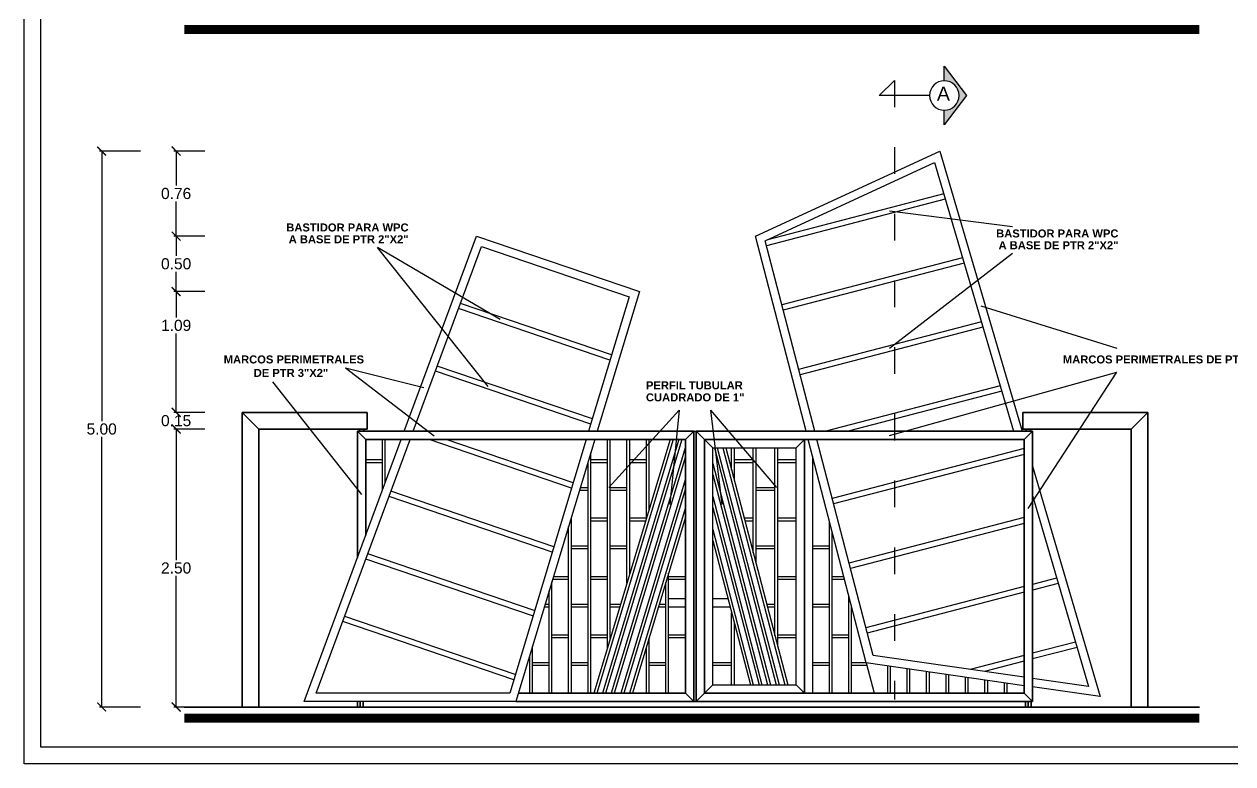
# Model space of a CAD drawing. Header units: millimetres. Extents: x 525387 to 527545, y 2235066 to 2235448.
# Drawn here: x 525706.13 to 525717.01, y 2235152 to 2235158.65 of the extents above; entities that cross this region are included whole.
import ezdxf
from ezdxf.enums import TextEntityAlignment as Align

# ---------------------------------------------------------------- set-up
doc = ezdxf.new("R2010")
doc.units = ezdxf.units.MM
doc.linetypes.add('ACAD_ISO03W100', pattern=[30, 12, -18])
for name, color, linetype in [('auxiliar', 6, 'Continuous'), ('cortes', 2, 'Continuous'), ('COTAS', 2, 'Continuous'), ('pie de plano', 7, 'Continuous'), ('ventanas', 3, 'Continuous')]:
    doc.layers.add(name, color=color, linetype=linetype)
doc.layers.add('muro', color=5, linetype='Continuous', lineweight=35)
doc.styles.add('A_TEX', font='arial.ttf')
doc.styles.add('ARIAL', font='ariali.ttf')
doc.styles.get("Standard").update_dxf_attribs({"font": 'arial.ttf'})
doc.dimstyles.new('ISO-25', dxfattribs={"dimtxt": 0.04, "dimasz": 0.02, "dimexe": 0.02, "dimexo": 0.02, "dimgap": 0.02, "dimtad": 0, "dimtih": 1, "dimtoh": 1, "dimzin": 1, "dimdsep": 46, "dimtxsty": 'Standard', "dimcen": 0.02, "dimazin": 0, "dimtfac": 1, "dimtmove": 0, "dimatfit": 3, "dimfxl": 1, "dimarcsym": 0})

# ---------------------------------------------------------------- blocks, each defined once
blk = doc.blocks.new('_ArchTick')
at = {"color": 0, "linetype": 'ByBlock', "lineweight": 0, "const_width": 0.15}
blk.add_lwpolyline([(-0.5, -0.5), (0.5, 0.5)], dxfattribs=at)
blk = doc.blocks.new('*D273')
at = {"layer": 'COTAS', "color": 0, "linetype": 'Continuous', "lineweight": -2, "transparency": 16777216}
for p, q in [((525707.757, 2235155.013), (525707.479, 2235155.013)), ((525707.499, 2235155.013), (525707.499, 2235153.834)), ((525707.499, 2235152.513), (525707.499, 2235153.692)), ((525707.757, 2235152.513), (525707.479, 2235152.513))]:
    blk.add_line(p, q, dxfattribs=at)
at = {"layer": 'Defpoints', "color": 0, "linetype": 'Continuous', "transparency": 16777216}
for p in [(525707.499, 2235155.013), (525707.777, 2235155.013), (525707.777, 2235152.513)]:
    blk.add_point(p, dxfattribs=at)
at = {"layer": 'COTAS', "color": 0, "linetype": 'Continuous', "lineweight": -2, "transparency": 16777216, "xscale": 0.08, "yscale": 0.08, "zscale": 0.08}
for p, rotation in [((525707.499, 2235155.013), 90), ((525707.499, 2235152.513), 270)]:
    blk.add_blockref('_ArchTick', p, dxfattribs=dict(at, rotation=rotation))
at = {"layer": 'COTAS', "color": 0, "linetype": 'Continuous', "lineweight": -3, "transparency": 16777216, "insert": (525707.499, 2235153.763), "char_height": 0.1, "attachment_point": 5}
blk.add_mtext('2.50', dxfattribs=at)
blk = doc.blocks.new('*D274')
at = {"layer": 'COTAS', "color": 0, "linetype": 'Continuous', "lineweight": -2, "transparency": 16777216}
for p, q in [((525707.737, 2235156.249), (525707.479, 2235156.249)), ((525707.499, 2235156.249), (525707.499, 2235156.016)), ((525707.499, 2235155.163), (525707.499, 2235155.873)), ((525707.737, 2235155.163), (525707.479, 2235155.163))]:
    blk.add_line(p, q, dxfattribs=at)
at = {"layer": 'Defpoints', "color": 0, "linetype": 'Continuous', "transparency": 16777216}
for p in [(525707.499, 2235156.249), (525707.757, 2235156.249), (525707.757, 2235155.163)]:
    blk.add_point(p, dxfattribs=at)
at = {"layer": 'COTAS', "color": 0, "linetype": 'Continuous', "lineweight": -2, "transparency": 16777216, "xscale": 0.08, "yscale": 0.08, "zscale": 0.08}
for p, rotation in [((525707.499, 2235156.249), 90), ((525707.499, 2235155.163), 270)]:
    blk.add_blockref('_ArchTick', p, dxfattribs=dict(at, rotation=rotation))
at = {"layer": 'COTAS', "color": 0, "linetype": 'Continuous', "lineweight": -3, "transparency": 16777216, "insert": (525707.499, 2235155.945), "char_height": 0.1, "attachment_point": 5}
blk.add_mtext('1.09', dxfattribs=at)
blk = doc.blocks.new('*D275')
at = {"layer": 'COTAS', "color": 0, "linetype": 'Continuous', "lineweight": -2, "transparency": 16777216}
for p, q in [((525707.757, 2235156.748), (525707.479, 2235156.748)), ((525707.499, 2235156.748), (525707.499, 2235156.57)), ((525707.499, 2235156.249), (525707.499, 2235156.428)), ((525707.757, 2235156.249), (525707.479, 2235156.249))]:
    blk.add_line(p, q, dxfattribs=at)
at = {"layer": 'Defpoints', "color": 0, "linetype": 'Continuous', "transparency": 16777216}
for p in [(525707.499, 2235156.748), (525707.777, 2235156.748), (525707.777, 2235156.249)]:
    blk.add_point(p, dxfattribs=at)
at = {"layer": 'COTAS', "color": 0, "linetype": 'Continuous', "lineweight": -2, "transparency": 16777216, "xscale": 0.08, "yscale": 0.08, "zscale": 0.08}
for p, rotation in [((525707.499, 2235156.748), 90), ((525707.499, 2235156.249), 270)]:
    blk.add_blockref('_ArchTick', p, dxfattribs=dict(at, rotation=rotation))
at = {"layer": 'COTAS', "color": 0, "linetype": 'Continuous', "lineweight": -3, "transparency": 16777216, "insert": (525707.499, 2235156.499), "char_height": 0.1, "attachment_point": 5}
blk.add_mtext('0.50', dxfattribs=at)
blk = doc.blocks.new('*D276')
at = {"layer": 'COTAS', "color": 0, "linetype": 'Continuous', "lineweight": -2, "transparency": 16777216}
for p, q in [((525707.757, 2235157.513), (525707.479, 2235157.513)), ((525707.499, 2235157.513), (525707.499, 2235157.202)), ((525707.499, 2235156.748), (525707.499, 2235157.06)), ((525707.758, 2235156.748), (525707.479, 2235156.748))]:
    blk.add_line(p, q, dxfattribs=at)
at = {"layer": 'Defpoints', "color": 0, "linetype": 'Continuous', "transparency": 16777216}
for p in [(525707.499, 2235157.513), (525707.777, 2235157.513), (525707.778, 2235156.748)]:
    blk.add_point(p, dxfattribs=at)
at = {"layer": 'COTAS', "color": 0, "linetype": 'Continuous', "lineweight": -2, "transparency": 16777216, "xscale": 0.08, "yscale": 0.08, "zscale": 0.08}
for p, rotation in [((525707.499, 2235157.513), 90), ((525707.499, 2235156.748), 270)]:
    blk.add_blockref('_ArchTick', p, dxfattribs=dict(at, rotation=rotation))
at = {"layer": 'COTAS', "color": 0, "linetype": 'Continuous', "lineweight": -3, "transparency": 16777216, "insert": (525707.499, 2235157.131), "char_height": 0.1, "attachment_point": 5}
blk.add_mtext('0.76', dxfattribs=at)
blk = doc.blocks.new('*D277')
at = {"layer": 'COTAS', "color": 0, "linetype": 'Continuous', "lineweight": -2, "transparency": 16777216}
for p, q in [((525707.179, 2235157.513), (525706.809, 2235157.513)), ((525706.829, 2235157.513), (525706.829, 2235155.084)), ((525706.829, 2235152.513), (525706.829, 2235154.942)), ((525707.179, 2235152.513), (525706.809, 2235152.513))]:
    blk.add_line(p, q, dxfattribs=at)
at = {"layer": 'Defpoints', "color": 0, "linetype": 'Continuous', "transparency": 16777216}
for p in [(525706.829, 2235157.513), (525707.199, 2235157.513), (525707.199, 2235152.513)]:
    blk.add_point(p, dxfattribs=at)
at = {"layer": 'COTAS', "color": 0, "linetype": 'Continuous', "lineweight": -2, "transparency": 16777216, "xscale": 0.08, "yscale": 0.08, "zscale": 0.08}
for p, rotation in [((525706.829, 2235157.513), 90), ((525706.829, 2235152.513), 270)]:
    blk.add_blockref('_ArchTick', p, dxfattribs=dict(at, rotation=rotation))
at = {"layer": 'COTAS', "color": 0, "linetype": 'Continuous', "lineweight": -3, "transparency": 16777216, "insert": (525706.829, 2235155.013), "char_height": 0.1, "attachment_point": 5}
blk.add_mtext('5.00', dxfattribs=at)
blk = doc.blocks.new('*D278')
at = {"layer": 'COTAS', "color": 0, "linetype": 'Continuous', "lineweight": -2, "transparency": 16777216}
for p, q in [((525707.757, 2235155.163), (525707.479, 2235155.163)), ((525707.499, 2235155.163), (525707.499, 2235155.159)), ((525707.757, 2235155.013), (525707.479, 2235155.013)), ((525707.499, 2235155.013), (525707.499, 2235155.017))]:
    blk.add_line(p, q, dxfattribs=at)
at = {"layer": 'Defpoints', "color": 0, "linetype": 'Continuous', "transparency": 16777216}
for p in [(525707.499, 2235155.163), (525707.777, 2235155.163), (525707.777, 2235155.013)]:
    blk.add_point(p, dxfattribs=at)
at = {"layer": 'COTAS', "color": 0, "linetype": 'Continuous', "lineweight": -2, "transparency": 16777216, "xscale": 0.08, "yscale": 0.08, "zscale": 0.08}
for p, rotation in [((525707.499, 2235155.163), 90), ((525707.499, 2235155.013), 270)]:
    blk.add_blockref('_ArchTick', p, dxfattribs=dict(at, rotation=rotation))
at = {"layer": 'COTAS', "color": 0, "linetype": 'Continuous', "lineweight": -3, "transparency": 16777216, "insert": (525707.499, 2235155.088), "char_height": 0.1, "attachment_point": 5}
blk.add_mtext('0.15', dxfattribs=at)
blk = doc.blocks.new('corte')
h = blk.add_hatch(color=256)
h.dxf.hatch_style = 1
edge = h.paths.add_edge_path()
edge.add_line((0, -0.265), (0, -0.53))
edge.add_line((0, -0.53), (0.398, 0))
edge.add_line((0.398, 0), (0, 0.53))
edge.add_line((0, 0.53), (0, 0.265))
edge.add_arc((0, 0), 0.265, -90, 90, ccw=False)
blk.add_lwpolyline([(0, -0.265), (0, -0.53), (0.398, 0), (0, 0.53), (0, 0.265, -1)], format="xyb", close=True)
blk.add_circle((0, 0), 0.265)
at = {"style": 'A_TEX'}
blk.add_attdef('A', (-0.113, -0.108), '', height=0.25, dxfattribs=at)

msp = doc.modelspace()

# ---------------------------------------------------------------- linework, layer by layer
at = {"layer": 'auxiliar', "color": 1, "linetype": 'Continuous', "lineweight": -3}
for points in [[(525706.131, 2235167.002), (525728.631, 2235167.002), (525728.631, 2235152.002), (525706.131, 2235152.002)], [(525706.281, 2235166.852), (525728.481, 2235166.852), (525728.481, 2235152.152), (525706.281, 2235152.152)]]:
    msp.add_lwpolyline(points, close=True, dxfattribs=at)
at = {"layer": 'cortes', "lineweight": -3}
for p, q in [((525713.827, 2235158.013), (525713.964, 2235158.149)), ((525714.28, 2235158.013), (525713.827, 2235158.013))]:
    msp.add_line(p, q, dxfattribs=at)
at = {"layer": 'cortes', "linetype": 'ACAD_ISO03W100', "lineweight": -3, "ltscale": 0.02}
msp.add_line((525713.964, 2235158.149), (525713.964, 2235152.582), dxfattribs=at)
at = {"layer": 'muro', "color": 3}
for p, q in [((525708.093, 2235155.163), (525708.093, 2235152.513)), ((525709.218, 2235155.163), (525708.093, 2235155.163)), ((525708.093, 2235155.163), (525708.243, 2235155.013)), ((525709.218, 2235155.013), (525709.218, 2235155.163)), ((525715.118, 2235155.163), (525716.243, 2235155.163)), ((525715.118, 2235155.013), (525715.118, 2235155.163)), ((525716.243, 2235155.163), (525716.093, 2235155.013)), ((525716.243, 2235155.163), (525716.243, 2235152.513)), ((525708.243, 2235155.013), (525708.243, 2235152.513)), ((525709.218, 2235155.013), (525708.243, 2235155.013)), ((525709.131, 2235154.993), (525712.158, 2235154.993)), ((525709.131, 2235153.855), (525709.131, 2235154.993)), ((525712.158, 2235152.563), (525712.158, 2235154.993)), ((525712.178, 2235154.993), (525715.206, 2235154.993)), ((525712.178, 2235152.563), (525712.178, 2235154.993)), ((525715.118, 2235155.013), (525716.093, 2235155.013)), ((525715.206, 2235154.993), (525715.206, 2235152.563)), ((525716.093, 2235155.013), (525716.093, 2235152.513)), ((525709.206, 2235154.918), (525712.083, 2235154.918)), ((525709.206, 2235154.057), (525709.206, 2235154.918)), ((525712.083, 2235152.638), (525712.083, 2235154.918)), ((525712.253, 2235154.918), (525715.131, 2235154.918)), ((525712.253, 2235152.638), (525712.253, 2235154.918)), ((525713.153, 2235152.638), (525713.153, 2235154.918)), ((525715.131, 2235154.918), (525715.131, 2235152.638)), ((525710.579, 2235152.638), (525712.083, 2235152.638)), ((525712.253, 2235152.638), (525715.131, 2235152.638)), ((525710.557, 2235152.563), (525712.158, 2235152.563)), ((525712.178, 2235152.563), (525715.206, 2235152.563))]:
    msp.add_line(p, q, dxfattribs=at)
at = {"layer": 'muro', "color": 2}
for p, q in [((525709.206, 2235154.918), (525709.131, 2235154.993)), ((525709.148, 2235154.993), (525709.148, 2235155.013)), ((525709.188, 2235154.993), (525709.188, 2235155.013)), ((525715.131, 2235154.918), (525715.206, 2235154.993)), ((525715.148, 2235154.993), (525715.148, 2235155.013)), ((525715.188, 2235154.993), (525715.188, 2235155.013)), ((525715.131, 2235152.638), (525715.206, 2235152.563)), ((525709.131, 2235152.513), (525709.131, 2235152.563)), ((525709.181, 2235152.513), (525709.181, 2235152.563)), ((525715.143, 2235152.513), (525715.143, 2235152.563)), ((525715.193, 2235152.513), (525715.193, 2235152.563))]:
    msp.add_line(p, q, dxfattribs=at)
at = {"layer": 'muro'}
for p, q in [((525707.572, 2235152.513), (525716.708, 2235152.513)), ((525712.158, 2235152.563), (525712.178, 2235152.563))]:
    msp.add_line(p, q, dxfattribs=at)
at = {"layer": 'muro', "color": 6}
for p, q in [((525709.156, 2235152.563), (525709.156, 2235152.513)), ((525709.156, 2235152.563), (525709.156, 2235152.513)), ((525715.168, 2235152.563), (525715.168, 2235152.513))]:
    msp.add_line(p, q, dxfattribs=at)
at = {"layer": 'muro', "const_width": 0.08}
for points in [[(525707.572, 2235158.606), (525716.708, 2235158.606)], [(525707.572, 2235152.413), (525716.708, 2235152.413)]]:
    msp.add_lwpolyline(points, dxfattribs=at)
at = {"layer": 'pie de plano', "lineweight": -3}
for p, q in [((525713.92, 2235156.975), (525715.026, 2235156.835)), ((525710.308, 2235155.395), (525709.31, 2235156.646)), ((525710.416, 2235155.998), (525709.31, 2235156.646)), ((525713.92, 2235155.741), (525715.026, 2235156.596)), ((525714.74, 2235156.12), (525715.966, 2235155.741)), ((525709.822, 2235154.95), (525709.023, 2235155.56)), ((525709.727, 2235155.383), (525709.023, 2235155.56)), ((525713.92, 2235154.956), (525715.966, 2235155.524)), ((525715.167, 2235154.299), (525715.966, 2235155.524)), ((525709.169, 2235154.424), (525708.37, 2235155.438)), ((525712.027, 2235155.183), (525711.392, 2235154.488)), ((525712.027, 2235155.183), (525711.943, 2235154.334)), ((525712.309, 2235155.183), (525712.902, 2235154.488)), ((525712.309, 2235155.183), (525712.409, 2235154.334))]:
    msp.add_line(p, q, dxfattribs=at)
at = {"layer": 'ventanas'}
for p, q in [((525712.712, 2235156.748), (525714.372, 2235157.513)), ((525714.372, 2235157.513), (525715.113, 2235154.993)), ((525712.8, 2235156.706), (525714.325, 2235157.409)), ((525714.325, 2235157.409), (525715.035, 2235154.993)), ((525709.552, 2235154.993), (525710.202, 2235156.748)), ((525710.202, 2235156.748), (525711.668, 2235156.249)), ((525713.169, 2235154.993), (525712.712, 2235156.748)), ((525713.246, 2235154.993), (525712.8, 2235156.706)), ((525709.632, 2235154.993), (525710.247, 2235156.654)), ((525710.247, 2235156.654), (525711.575, 2235156.201)), ((525711.575, 2235156.201), (525711.211, 2235154.993)), ((525711.668, 2235156.249), (525711.289, 2235154.993)), ((525708.652, 2235152.563), (525709.524, 2235154.918)), ((525708.76, 2235152.638), (525709.604, 2235154.918)), ((525711.188, 2235154.918), (525710.501, 2235152.638)), ((525711.267, 2235154.918), (525710.557, 2235152.563)), ((525713.71, 2235152.909), (525713.188, 2235154.918)), ((525713.771, 2235152.976), (525713.266, 2235154.918)), ((525715.206, 2235154.68), (525715.815, 2235152.607)), ((525715.206, 2235154.414), (525715.71, 2235152.698)), ((525715.131, 2235152.705), (525713.71, 2235152.909)), ((525715.131, 2235152.781), (525713.771, 2235152.976)), ((525715.71, 2235152.698), (525715.206, 2235152.77)), ((525715.815, 2235152.607), (525715.206, 2235152.695)), ((525710.501, 2235152.638), (525708.76, 2235152.638)), ((525710.557, 2235152.563), (525708.652, 2235152.563))]:
    msp.add_line(p, q, dxfattribs=at)
at = {"layer": 'ventanas', "color": 6}
for p, q in [((525714.421, 2235157.081), (525712.812, 2235156.662)), ((525714.407, 2235157.129), (525712.822, 2235156.716)), ((525714.577, 2235156.553), (525712.95, 2235156.13)), ((525714.591, 2235156.505), (525712.963, 2235156.081)), ((525711.403, 2235155.631), (525710.04, 2235156.096)), ((525711.418, 2235155.679), (525710.057, 2235156.142)), ((525714.746, 2235155.977), (525713.101, 2235155.549)), ((525714.76, 2235155.929), (525713.114, 2235155.501)), ((525711.23, 2235155.056), (525709.832, 2235155.533)), ((525711.245, 2235155.104), (525709.849, 2235155.58)), ((525714.915, 2235155.401), (525713.347, 2235154.993)), ((525714.929, 2235155.353), (525713.546, 2235154.993)), ((525712.158, 2235154.993), (525712.178, 2235154.993)), ((525709.356, 2235154.462), (525709.356, 2235154.918)), ((525709.381, 2235154.53), (525709.381, 2235154.918)), ((525711.057, 2235154.482), (525709.775, 2235154.918)), ((525711.071, 2235154.529), (525709.93, 2235154.918)), ((525711.946, 2235154.918), (525711.258, 2235152.638)), ((525711.972, 2235154.918), (525711.284, 2235152.638)), ((525712.024, 2235154.918), (525711.336, 2235152.638)), ((525712.05, 2235154.918), (525711.363, 2235152.638)), ((525711.381, 2235153.046), (525711.381, 2235154.918)), ((525711.406, 2235153.129), (525711.406, 2235154.918)), ((525711.556, 2235153.627), (525711.556, 2235154.918)), ((525711.581, 2235153.71), (525711.581, 2235154.918)), ((525711.731, 2235154.207), (525711.731, 2235154.918)), ((525711.756, 2235154.29), (525711.756, 2235154.918)), ((525711.231, 2235152.638), (525711.231, 2235154.8)), ((525712.083, 2235154.854), (525711.415, 2235152.638)), ((525712.083, 2235154.767), (525711.441, 2235152.638)), ((525712.343, 2235154.843), (525712.9, 2235152.713)), ((525712.369, 2235154.843), (525712.926, 2235152.713)), ((525712.42, 2235154.843), (525712.978, 2235152.713)), ((525712.446, 2235154.843), (525713.003, 2235152.713)), ((525712.498, 2235154.644), (525712.498, 2235154.843)), ((525712.523, 2235154.549), (525712.523, 2235154.843)), ((525712.693, 2235153.899), (525712.693, 2235154.843)), ((525712.718, 2235153.804), (525712.718, 2235154.843)), ((525712.888, 2235153.154), (525712.888, 2235154.843)), ((525712.913, 2235153.058), (525712.913, 2235154.843)), ((525715.131, 2235154.837), (525713.403, 2235154.388)), ((525715.131, 2235154.785), (525713.416, 2235154.339)), ((525709.206, 2235154.738), (525709.356, 2235154.738)), ((525709.206, 2235154.713), (525709.356, 2235154.713)), ((525711.206, 2235152.638), (525711.206, 2235154.717)), ((525711.231, 2235154.738), (525711.381, 2235154.738)), ((525711.231, 2235154.713), (525711.381, 2235154.713)), ((525711.581, 2235154.738), (525711.731, 2235154.738)), ((525711.581, 2235154.713), (525711.731, 2235154.713)), ((525712.328, 2235154.702), (525712.848, 2235152.713)), ((525712.523, 2235154.738), (525712.693, 2235154.738)), ((525712.523, 2235154.713), (525712.693, 2235154.713)), ((525712.913, 2235154.738), (525713.078, 2235154.738)), ((525712.913, 2235154.713), (525713.078, 2235154.713)), ((525712.083, 2235154.566), (525711.502, 2235152.638)), ((525712.328, 2235154.603), (525712.822, 2235152.713)), ((525710.898, 2235153.955), (525709.432, 2235154.454)), ((525711.13, 2235154.463), (525711.206, 2235154.463)), ((525711.137, 2235154.488), (525711.206, 2235154.488)), ((525711.406, 2235154.488), (525711.558, 2235154.488)), ((525711.406, 2235154.463), (525711.558, 2235154.463)), ((525712.083, 2235154.479), (525711.528, 2235152.638)), ((525712.718, 2235154.488), (525712.888, 2235154.488)), ((525712.718, 2235154.463), (525712.888, 2235154.463)), ((525710.883, 2235153.907), (525709.415, 2235154.407)), ((525712.328, 2235154.405), (525712.771, 2235152.713)), ((525711.056, 2235152.638), (525711.056, 2235154.22)), ((525711.231, 2235154.213), (525711.381, 2235154.213)), ((525712.083, 2235154.306), (525711.58, 2235152.638)), ((525711.581, 2235154.213), (525711.731, 2235154.213)), ((525712.083, 2235154.219), (525711.606, 2235152.638)), ((525712.328, 2235154.306), (525712.745, 2235152.713)), ((525712.611, 2235154.213), (525712.693, 2235154.213)), ((525712.913, 2235154.213), (525713.078, 2235154.213)), ((525715.131, 2235154.217), (525713.554, 2235153.807)), ((525711.031, 2235152.638), (525711.031, 2235154.137)), ((525711.231, 2235154.188), (525711.381, 2235154.188)), ((525711.581, 2235154.188), (525711.726, 2235154.188)), ((525712.328, 2235154.109), (525712.693, 2235152.713)), ((525712.617, 2235154.188), (525712.693, 2235154.188)), ((525712.913, 2235154.188), (525713.078, 2235154.188)), ((525713.378, 2235152.638), (525713.378, 2235154.188)), ((525715.131, 2235154.165), (525713.567, 2235153.759)), ((525712.328, 2235154.01), (525712.667, 2235152.713)), ((525713.403, 2235152.638), (525713.403, 2235154.091)), ((525710.729, 2235153.378), (525709.224, 2235153.891)), ((525711.056, 2235153.963), (525711.206, 2235153.963)), ((525711.056, 2235153.938), (525711.206, 2235153.938)), ((525711.406, 2235153.963), (525711.558, 2235153.963)), ((525711.406, 2235153.938), (525711.558, 2235153.938)), ((525712.718, 2235153.963), (525712.888, 2235153.963)), ((525712.718, 2235153.938), (525712.888, 2235153.938)), ((525713.228, 2235153.963), (525713.378, 2235153.963)), ((525713.228, 2235153.938), (525713.378, 2235153.938)), ((525710.715, 2235153.33), (525709.207, 2235153.844)), ((525710.888, 2235153.663), (525711.031, 2235153.663)), ((525710.896, 2235153.688), (525711.031, 2235153.688)), ((525711.229, 2235153.688), (525711.381, 2235153.688)), ((525711.229, 2235153.663), (525711.381, 2235153.663)), ((525711.931, 2235152.638), (525711.931, 2235153.716)), ((525711.931, 2235153.688), (525712.083, 2235153.688)), ((525711.931, 2235153.663), (525712.083, 2235153.663)), ((525712.913, 2235153.688), (525713.078, 2235153.688)), ((525712.913, 2235153.663), (525713.078, 2235153.663)), ((525713.403, 2235153.688), (525713.508, 2235153.688)), ((525713.403, 2235153.663), (525713.514, 2235153.663)), ((525715.423, 2235153.673), (525715.206, 2235153.616)), ((525710.856, 2235152.638), (525710.856, 2235153.557)), ((525710.881, 2235152.638), (525710.881, 2235153.64)), ((525711.906, 2235152.638), (525711.906, 2235153.633)), ((525715.131, 2235153.597), (525713.706, 2235153.226)), ((525715.437, 2235153.625), (525715.206, 2235153.565)), ((525713.553, 2235152.638), (525713.553, 2235153.515)), ((525715.131, 2235153.545), (525713.718, 2235153.178)), ((525710.813, 2235153.413), (525710.856, 2235153.413)), ((525710.82, 2235153.438), (525710.856, 2235153.438)), ((525711.056, 2235153.438), (525711.206, 2235153.438)), ((525711.056, 2235153.413), (525711.206, 2235153.413)), ((525711.406, 2235153.438), (525711.499, 2235153.438)), ((525711.406, 2235153.413), (525711.492, 2235153.413)), ((525711.84, 2235153.413), (525711.906, 2235153.413)), ((525711.847, 2235153.438), (525711.906, 2235153.438)), ((525712.498, 2235152.713), (525712.498, 2235153.36)), ((525712.814, 2235153.438), (525712.888, 2235153.438)), ((525712.82, 2235153.413), (525712.888, 2235153.413)), ((525713.228, 2235153.438), (525713.378, 2235153.438)), ((525713.228, 2235153.413), (525713.378, 2235153.413)), ((525713.578, 2235152.638), (525713.578, 2235153.419)), ((525710.537, 2235152.757), (525708.998, 2235153.281)), ((525710.551, 2235152.805), (525709.016, 2235153.328)), ((525712.523, 2235152.713), (525712.523, 2235153.265)), ((525710.879, 2235153.163), (525711.031, 2235153.163)), ((525710.879, 2235153.138), (525711.031, 2235153.138)), ((525711.229, 2235153.163), (525711.381, 2235153.163)), ((525711.229, 2235153.138), (525711.381, 2235153.138)), ((525711.756, 2235152.638), (525711.756, 2235153.135)), ((525711.931, 2235153.163), (525712.083, 2235153.163)), ((525711.931, 2235153.138), (525712.083, 2235153.138)), ((525712.913, 2235153.163), (525713.078, 2235153.163)), ((525712.913, 2235153.138), (525713.078, 2235153.138)), ((525713.403, 2235153.163), (525713.553, 2235153.163)), ((525713.403, 2235153.138), (525713.553, 2235153.138)), ((525710.706, 2235152.638), (525710.706, 2235153.059)), ((525711.731, 2235152.638), (525711.731, 2235153.052)), ((525715.593, 2235153.097), (525715.206, 2235152.997)), ((525715.607, 2235153.049), (525715.206, 2235152.945)), ((525710.681, 2235152.638), (525710.681, 2235152.976)), ((525710.704, 2235152.913), (525710.856, 2235152.913)), ((525711.056, 2235152.913), (525711.206, 2235152.913)), ((525711.754, 2235152.913), (525711.906, 2235152.913)), ((525712.328, 2235152.913), (525712.498, 2235152.913)), ((525713.228, 2235152.913), (525713.378, 2235152.913)), ((525713.578, 2235152.913), (525713.71, 2235152.913)), ((525715.131, 2235152.977), (525714.646, 2235152.851)), ((525715.131, 2235152.925), (525714.773, 2235152.832)), ((525710.704, 2235152.888), (525710.856, 2235152.888)), ((525711.056, 2235152.888), (525711.206, 2235152.888)), ((525711.754, 2235152.888), (525711.906, 2235152.888)), ((525712.328, 2235152.888), (525712.498, 2235152.888)), ((525713.228, 2235152.888), (525713.378, 2235152.888)), ((525713.578, 2235152.888), (525713.716, 2235152.888)), ((525713.903, 2235152.638), (525713.903, 2235152.882)), ((525713.928, 2235152.638), (525713.928, 2235152.878)), ((525714.078, 2235152.638), (525714.078, 2235152.857)), ((525714.103, 2235152.638), (525714.103, 2235152.853)), ((525714.253, 2235152.638), (525714.253, 2235152.831)), ((525714.278, 2235152.638), (525714.278, 2235152.828)), ((525714.428, 2235152.638), (525714.428, 2235152.806)), ((525714.453, 2235152.638), (525714.453, 2235152.803)), ((525714.603, 2235152.638), (525714.603, 2235152.781)), ((525714.628, 2235152.638), (525714.628, 2235152.778)), ((525714.778, 2235152.638), (525714.778, 2235152.756)), ((525714.803, 2235152.638), (525714.803, 2235152.752)), ((525714.953, 2235152.638), (525714.953, 2235152.731)), ((525714.978, 2235152.638), (525714.978, 2235152.727))]:
    msp.add_line(p, q, dxfattribs=at)
at = {"layer": 'ventanas', "color": 2}
for p, q in [((525712.158, 2235154.993), (525712.083, 2235154.918)), ((525712.178, 2235154.993), (525712.328, 2235154.843)), ((525713.153, 2235154.918), (525713.078, 2235154.843)), ((525712.328, 2235154.843), (525713.078, 2235154.843)), ((525712.328, 2235152.713), (525712.328, 2235154.843)), ((525713.078, 2235152.713), (525713.078, 2235154.843)), ((525713.228, 2235152.638), (525713.228, 2235154.764)), ((525711.931, 2235153.488), (525712.083, 2235153.488)), ((525712.328, 2235153.488), (525712.465, 2235153.488)), ((525711.931, 2235153.413), (525712.083, 2235153.413)), ((525712.328, 2235153.413), (525712.484, 2235153.413)), ((525713.71, 2235152.909), (525713.781, 2235152.638)), ((525712.328, 2235152.713), (525712.178, 2235152.563)), ((525712.328, 2235152.713), (525713.078, 2235152.713)), ((525713.078, 2235152.713), (525713.153, 2235152.638)), ((525712.083, 2235152.638), (525712.158, 2235152.563))]:
    msp.add_line(p, q, dxfattribs=at)

# ---------------------------------------------------------------- block references
at = {"layer": 'cortes', "lineweight": -3}
ref = msp.add_blockref('corte', (525714.412, 2235158.013), dxfattribs=dict(at, xscale=-0.5, yscale=0.5, zscale=0.5, rotation=180))
ref.add_attrib('A', 'A', dxfattribs={"layer": '0', "height": 0.125, "style": 'A_TEX'}).set_placement((525714.404, 2235158.03), align=Align.MIDDLE_CENTER)

# ---------------------------------------------------------------- texts
at = {"layer": 'pie de plano', "lineweight": -3, "char_height": 0.072, "width": 2.47589, "style": 'ARIAL'}
for s, insert, attachment_point in [('{\\fArial|b1|i0|c0|p34;BASTIDOR PARA WPC}', (525709.591, 2235156.862), 3), ('{\\fArial|b1|i0|c0|p34;A BASE DE PTR 2"X2"}', (525709.591, 2235156.756), 3), ('{\\fArial|b1|i0|c0|p34;BASTIDOR PARA WPC}', (525715.979, 2235156.808), 3), ('{\\fArial|b1|i0|c0|p34;A BASE DE PTR 2"X2"}', (525715.979, 2235156.702), 3), ('{\\fArial|b1|i0|c0|p34;MARCOS PERIMETRALES }', (525709.19, 2235155.675), 3), ('{\\fArial|b1|i0|c0|p34;MARCOS PERIMETRALES DE PTR 3"X2"}', (525715.479, 2235155.675), 1), ('{\\fArial|b1|i0|c0|p34;DE PTR 3"X2"}', (525708.868, 2235155.554), 3), ('{\\fArial|b1|i0|c0|p34;PERFIL TUBULAR }', (525711.727, 2235155.442), 1), ('{\\fArial|b1|i0|c0|p34;CUADRADO DE 1"}', (525711.727, 2235155.334), 1)]:
    msp.add_mtext(s, dxfattribs=dict(at, insert=insert, attachment_point=attachment_point))

# ---------------------------------------------------------------- dimensions: what is measured, and where the dimension line sits
at = {"layer": 'COTAS', "linetype": 'Continuous', "lineweight": -3}
for base, p1, p2, picture, middle in [((525706.829, 2235157.513), (525707.199, 2235152.513), (525707.199, 2235157.513), '*D277', (525706.829, 2235155.013)), ((525707.4987, 2235157.513), (525707.778, 2235156.7482), (525707.7769, 2235157.513), '*D276', (525707.4987, 2235157.1306)), ((525707.499, 2235156.748), (525707.777, 2235156.249), (525707.777, 2235156.748), '*D275', (525707.499, 2235156.499)), ((525707.499, 2235155.013), (525707.777, 2235152.513), (525707.777, 2235155.013), '*D273', (525707.499, 2235153.763))]:
    dim = msp.add_linear_dim(base=base, p1=p1, p2=p2, angle=90, dimstyle='ISO-25', override={"dimtxt": 0.1, "dimasz": 0.08, "dimblk1": 'ArchTick', "dimblk2": 'ArchTick', "dimsah": 1}, dxfattribs=at)
    dim.commit()
    dim.dimension.update_dxf_attribs({"geometry": picture, "text_midpoint": middle})
for base, p1, p2, picture, middle in [((525707.499, 2235156.249), (525707.757, 2235155.163), (525707.757, 2235156.249), '*D274', (525707.499, 2235155.945)), ((525707.499, 2235155.163), (525707.777, 2235155.013), (525707.777, 2235155.163), '*D278', (525707.499, 2235155.088))]:
    dim = msp.add_linear_dim(base=base, p1=p1, p2=p2, angle=90, dimstyle='ISO-25', override={"dimtxt": 0.1, "dimasz": 0.08, "dimblk1": 'ArchTick', "dimblk2": 'ArchTick', "dimsah": 1}, dxfattribs=at)
    dim.commit()
    dim.dimension.update_dxf_attribs({"geometry": picture, "text_midpoint": middle, "dimtype": 160})

doc.saveas('drawing.dxf')
